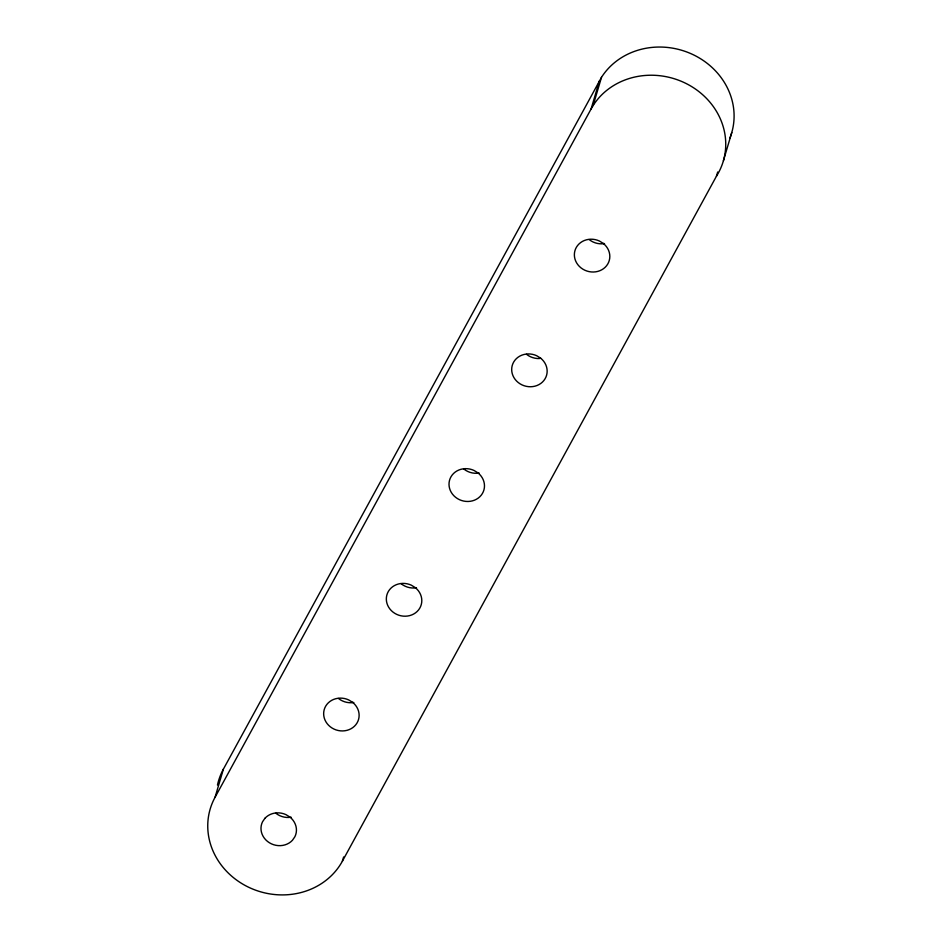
<?xml version="1.0" encoding="UTF-8"?>
<svg xmlns="http://www.w3.org/2000/svg" width="942" height="942" viewBox="0 0 942 942"><rect width="100%" height="100%" fill="white"/><g stroke="black" fill="none" stroke-linecap="round" stroke-linejoin="round"><path stroke-width="1.41" d="M717.686 172.009L716.426 176.236L342.382 861.188A71.451 65.116 16.5 0 1 247.369 886.622A71.451 65.116 16.5 0 1 215.047 797.321L223.395 769.131L601.491 77.326A71.451 65.116 16.5 0 1 692.759 54.495A71.451 65.116 16.5 0 1 729.956 137.885M342.382 861.188L343.63 856.961M215.047 797.321L591.081 109.001L599.43 80.812M591.081 109.001L593.13 105.528L601.491 77.326M723.421 160.717L731.769 132.528M217.461 785.063A71.451 65.116 16.5 0 1 223.395 769.131M604.517 243.566A17.863 16.285 16.5 0 1 589.221 239.586M539.542 358.537A17.863 16.285 16.5 0 1 526.543 354.31M479.16 473.025A17.863 16.285 16.5 0 1 463.864 469.045M416.482 587.749A17.863 16.285 16.5 0 1 401.186 583.769M353.803 702.485A17.863 16.285 16.5 0 1 338.508 698.493M291.125 817.209A17.863 16.285 16.5 0 1 275.829 813.229M593.13 105.528A71.451 65.116 16.5 0 1 689.921 85.557A71.451 65.116 16.5 0 1 716.426 176.236M264.985 818.233L262.547 821.754A17.863 16.285 16.5 0 0 269.377 842.749A17.863 16.285 16.5 0 0 292.444 840.276L294.881 836.743A17.863 16.285 16.5 0 0 289.948 817.091L286.003 814.653A17.863 16.285 16.5 0 0 264.985 818.233M603.327 243.448L599.395 241.011A17.863 16.285 16.5 0 0 574.361 254.988A17.863 16.285 16.5 0 0 599.807 270.731A17.863 16.285 16.5 0 0 603.327 243.448M540.649 358.172L536.716 355.735A17.863 16.285 16.5 0 0 511.683 369.711A17.863 16.285 16.5 0 0 537.128 385.466A17.863 16.285 16.5 0 0 540.649 358.172M477.983 472.896L474.038 470.458A17.863 16.285 16.5 0 0 449.004 484.447A17.863 16.285 16.5 0 0 474.45 500.19A17.863 16.285 16.5 0 0 477.983 472.896M415.304 587.631L411.36 585.194A17.863 16.285 16.5 0 0 386.326 599.171A17.863 16.285 16.5 0 0 411.772 614.926A17.863 16.285 16.5 0 0 415.304 587.631M352.626 702.355L348.681 699.918A17.863 16.285 16.5 0 0 323.648 713.906A17.863 16.285 16.5 0 0 349.093 729.65A17.863 16.285 16.5 0 0 352.626 702.355"/></g></svg>
